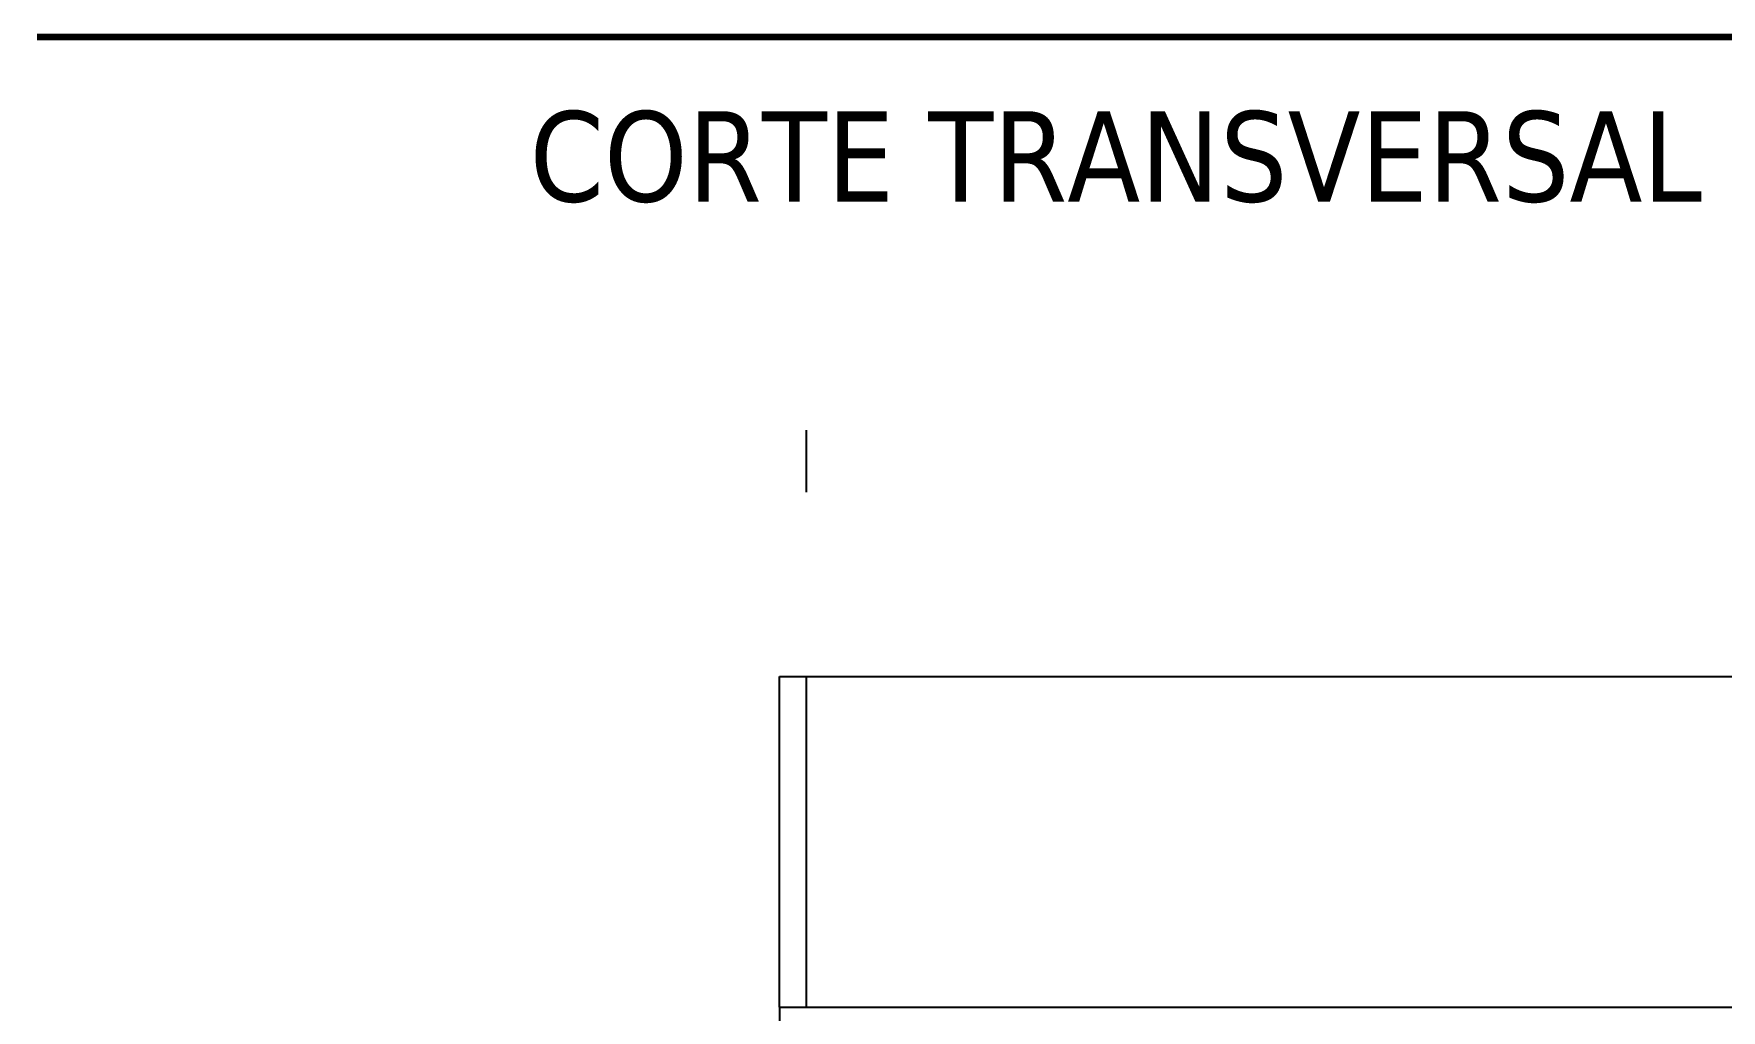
# Model space of a CAD drawing. Extents: x 152 to 700, y -120 to 84.
# Drawn here: x 151.95 to 161.29, y 61.14 to 66.54 of the extents above; entities that cross this region are included whole.
import ezdxf

# ---------------------------------------------------------------- set-up
doc = ezdxf.new("R2010")
doc.units = 0
doc.header["$LTSCALE"] = 0.03
doc.layers.get('0').update_dxf_attribs({"linetype": 'CONTINUOUS'})
doc.layers.add('MUEBLES', color=8, linetype='CONTINUOUS')
doc.layers.add('TITULOS', color=143, linetype='CONTINUOUS')
doc.styles.add('COTAS', font='tahoma.ttf', dxfattribs={"height": 0.1})

msp = doc.modelspace()

# ---------------------------------------------------------------- linework, layer by layer
at = {"ltscale": 0.03}
for p, q in [((156.0804, 62.9854), (165.4054, 62.9854)), ((156.0804, 61.1554), (156.0804, 62.9854)), ((156.2304, 61.1554), (156.2304, 62.9854)), ((156.0804, 61.1554), (156.0804, 54.7054)), ((156.0804, 61.1554), (165.4054, 61.1554))]:
    msp.add_line(p, q, dxfattribs=at)
at = {"ltscale": 0.03, "const_width": 0.0369}
msp.add_lwpolyline([(151.9709, 66.5249), (165.6925, 66.5249)], dxfattribs=at)
at = {"layer": 'MUEBLES', "ltscale": 0.03}
msp.add_line((156.2304, 64.007), (156.2304, 64.3485), dxfattribs=at)

# ---------------------------------------------------------------- texts
at = {"layer": 'TITULOS', "ltscale": 0.03, "style": 'COTAS'}
msp.add_text('CORTE TRANSVERSAL', height=0.5, dxfattribs=at).set_placement((154.6966, 65.6149))

doc.saveas('drawing.dxf')
